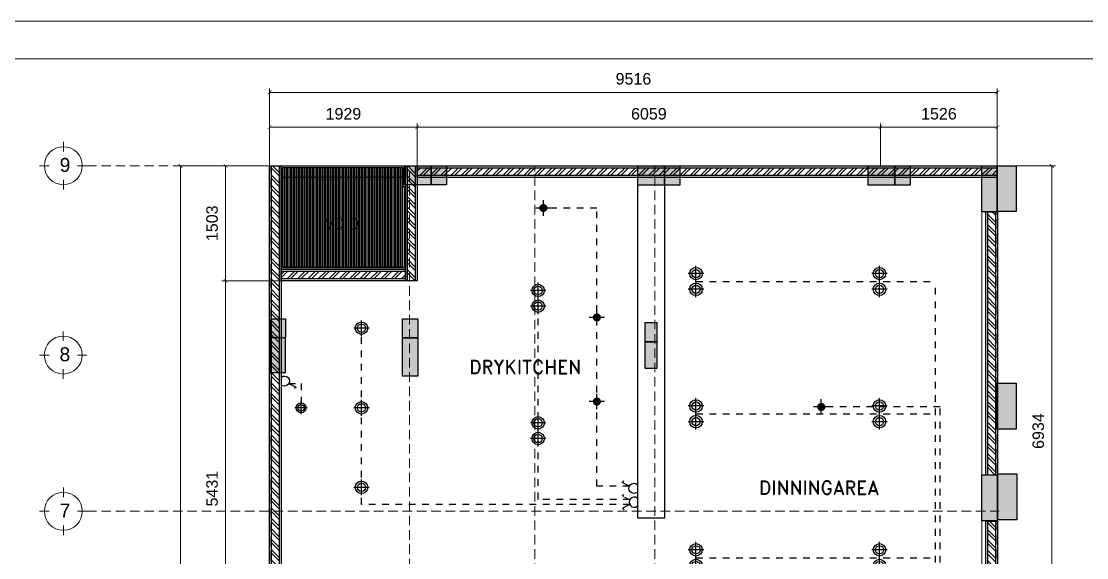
# Model space of a CAD drawing. Header units: millimetres. Extents: x 19632 to 183655, y 41319 to 69325.
# Drawn here: x 69370 to 83303, y 62316 to 69325 of the extents above; entities that cross this region are included whole.
import ezdxf
from ezdxf.enums import TextEntityAlignment as Align

# ---------------------------------------------------------------- set-up
doc = ezdxf.new("R2010")
doc.units = ezdxf.units.MM
doc.header["$MEASUREMENT"] = 0
for name, pattern in [('DASHED2', [0.375, 0.25, -0.125]), ('FHIDDEN', [0.25, 0.125, -0.125]), ('HIDDEN2', [0.1875, 0.125, -0.0625])]:
    doc.linetypes.add(name, pattern=pattern)
for name, color, linetype, lineweight in [('09-Arsiran', 8, 'Continuous', 5), ('8', 8, 'Continuous', 5), ('AS', 8, 'HIDDEN2', 5), ('DINDING', 1, 'Continuous', 20), ('HATCH', 8, 'Continuous', 5), ('Kabel', 2, 'DASHED2', 20), ('LEGEND', 1, 'DASHED2', 50), ('lights', 30, 'DASHED2', 20), ('XR-KOP A3_MOZART$0$KOP-A1$0$A-GRSKOP', 1, 'Continuous', 5)]:
    doc.layers.add(name, color=color, linetype=linetype, lineweight=lineweight)
for name, color, linetype in [('JALUR LAMPU', 5, 'FHIDDEN'), ('lights (bulb)', 32, 'Continuous'), ('LISTRIK', 2, 'Continuous'), ('tampak', 7, 'Continuous'), ('WALL', 255, 'Continuous')]:
    doc.layers.add(name, color=color, linetype=linetype)
doc.styles.add('HAND', font='ROMAND.SHX', dxfattribs={"width": 0.8, "height": 250})
doc.styles.get("Standard").update_dxf_attribs({"font": 'arial.ttf'})
doc.dimstyles.new('DIM100', dxfattribs={"dimscale": 0, "dimtxt": 150, "dimasz": 50, "dimexe": 50, "dimexo": 0, "dimgap": 100, "dimtad": 1, "dimtoh": 1, "dimdec": 0, "dimdsep": 46, "dimtxsty": 'Standard', "dimblk": 'ARCHTICK', "dimcen": 1, "dimclrd": 1, "dimclre": 1, "dimadec": 0, "dimazin": 0, "dimtfac": 250, "dimtdec": 0, "dimtix": 1, "dimtmove": 0, "dimatfit": 3, "dimldrblk": 'DOT', "dimfxl": 150, "dimtolj": 1, "dimtzin": 0, "dimlwd": 5, "dimlwe": 5, "dimarcsym": 0})

# ---------------------------------------------------------------- blocks, each defined once
blk = doc.blocks.new('*U10')
at = {"layer": 'HATCH'}
h = blk.add_hatch(dxfattribs=at)
h.set_pattern_fill('ANSI32', color=0, scale=10)
h.set_pattern_definition([(45, (-9084.87, -10567.46), (-67.3519, 67.3519), []), (45, (-9039.97, -10567.46), (-67.3519, 67.3519), [])])
h.paths.add_polyline_path([(-3382, 50), (-3382, -50), (9555, -50), (9555, 50)])
at = {"layer": 'WALL', "color": 0}
for points in [[(-3382, 75), (9555, 75), (9555, -75), (-3382, -75)], [(-3382, 50), (9555, 50), (9555, -50), (-3382, -50)]]:
    blk.add_lwpolyline(points, close=True, dxfattribs=at)
blk = doc.blocks.new('*U19')
at = {"layer": 'HATCH'}
h = blk.add_hatch(dxfattribs=at)
h.set_pattern_fill('ANSI32', color=0, scale=10)
h.set_pattern_definition([(45, (-20533.52, -10567.46), (-67.3519, 67.3519), []), (45, (-20488.62, -10567.46), (-67.3519, 67.3519), [])])
h.paths.add_polyline_path([(-3382, 50), (-3382, -50), (-1894, -50), (-1894, 50)])
at = {"layer": 'WALL', "color": 0}
for points in [[(-3382, 75), (-1894, 75), (-1894, -75), (-3382, -75)], [(-3382, 50), (-1894, 50), (-1894, -50), (-3382, -50)]]:
    blk.add_lwpolyline(points, close=True, dxfattribs=at)
blk = doc.blocks.new('*U55')
at = {"layer": 'HATCH'}
h = blk.add_hatch(dxfattribs=at)
h.set_pattern_fill('ANSI32', color=0, scale=10)
h.set_pattern_definition([(45, (-3802.09, -10567.46), (-67.3519, 67.3519), []), (45, (-3757.19, -10567.46), (-67.3519, 67.3519), [])])
h.paths.add_polyline_path([(1971, 50), (1971, -50), (9484, -50), (9484, 50)])
at = {"layer": 'WALL', "color": 0}
for points in [[(1971, 75), (9484, 75), (9484, -75), (1971, -75)], [(1971, 50), (9484, 50), (9484, -50), (1971, -50)]]:
    blk.add_lwpolyline(points, close=True, dxfattribs=at)
blk = doc.blocks.new('*U9')
at = {"layer": 'HATCH'}
h = blk.add_hatch(dxfattribs=at)
h.set_pattern_fill('ANSI32', color=0, scale=10)
h.set_pattern_definition([(45, (2099.27, -10567.46), (-67.3519, 67.3519), []), (45, (2144.17, -10567.46), (-67.3519, 67.3519), [])])
h.paths.add_polyline_path([(9484, -50), (9484, 50), (7873, 50), (7873, -50)])
at = {"layer": 'WALL', "color": 0}
for points in [[(7873, 75), (9484, 75), (9484, -75), (7873, -75)], [(7873, 50), (9484, 50), (9484, -50), (7873, -50)]]:
    blk.add_lwpolyline(points, close=True, dxfattribs=at)
blk = doc.blocks.new('_ArchTick')
at = {"color": 0, "linetype": 'ByBlock', "const_width": 0.15}
blk.add_lwpolyline([(-0.5, -0.5), (0.5, 0.5)], dxfattribs=at)
blk = doc.blocks.new('*D253')
at = {"color": 1, "lineweight": 5, "transparency": 16777216}
for p, q in [((72769, 65934), (71992, 65934)), ((72042, 60503), (72042, 65934)), ((72617, 60503), (71992, 60503))]:
    blk.add_line(p, q, dxfattribs=at)
at = {"layer": 'Defpoints', "color": 0, "transparency": 16777216}
for p in [(72042, 65934), (72769, 65934), (72617, 60503)]:
    blk.add_point(p, dxfattribs=at)
at = {"color": 1, "lineweight": 5, "transparency": 16777216, "xscale": 50, "yscale": 50, "zscale": 50}
for p, rotation in [((72042, 65934), 90), ((72042, 60503), 270)]:
    blk.add_blockref('_ArchTick', p, dxfattribs=dict(at, rotation=rotation))
at = {"color": 0, "transparency": 16777216, "insert": (71865, 63218), "char_height": 150, "attachment_point": 5, "rotation": 90}
blk.add_mtext('\\A1;5431', dxfattribs=at)
blk = doc.blocks.new('_DOT')
at = {"color": 0, "linetype": 'ByBlock'}
blk.add_line((-0.5, 0), (-1, 0), dxfattribs=at)
at = {"color": 0, "linetype": 'ByBlock', "const_width": 0.5}
blk.add_lwpolyline([(-0.25, 0, 1), (0.25, 0, 1)], format="xyb", close=True, dxfattribs=at)
blk = doc.blocks.new('*D254')
at = {"color": 1, "lineweight": 5, "transparency": 16777216}
for p, q in [((72769, 67437), (71992, 67437)), ((72042, 65934), (72042, 67437)), ((72769, 65934), (71992, 65934))]:
    blk.add_line(p, q, dxfattribs=at)
at = {"layer": 'Defpoints', "color": 0, "transparency": 16777216}
for p in [(72042, 67437), (72769, 67437), (72769, 65934)]:
    blk.add_point(p, dxfattribs=at)
at = {"color": 1, "lineweight": 5, "transparency": 16777216, "xscale": 50, "yscale": 50, "zscale": 50}
for p, rotation in [((72042, 67437), 90), ((72042, 65934), 270)]:
    blk.add_blockref('_ArchTick', p, dxfattribs=dict(at, rotation=rotation))
at = {"color": 0, "transparency": 16777216, "insert": (71865, 66686), "char_height": 150, "attachment_point": 5, "rotation": 90}
blk.add_mtext('\\A1;1503', dxfattribs=at)
blk = doc.blocks.new('*D204')
at = {"color": 1, "lineweight": 5, "transparency": 16777216}
for p, q in [((72617, 67437), (71402, 67437)), ((71452, 67437), (71452, 54223)), ((72617, 54223), (71402, 54223))]:
    blk.add_line(p, q, dxfattribs=at)
at = {"layer": 'Defpoints', "color": 0, "transparency": 16777216}
for p in [(72617, 67437), (71452, 54223), (72617, 54223)]:
    blk.add_point(p, dxfattribs=at)
at = {"color": 1, "lineweight": 5, "transparency": 16777216, "xscale": 50, "yscale": 50, "zscale": 50}
for p, rotation in [((71452, 67437), 90), ((71452, 54223), 270)]:
    blk.add_blockref('_ArchTick', p, dxfattribs=dict(at, rotation=rotation))
at = {"color": 0, "transparency": 16777216, "insert": (71275, 60830), "char_height": 150, "attachment_point": 5, "rotation": 90}
blk.add_mtext('\\A1;13214', dxfattribs=at)
blk = doc.blocks.new('*D205')
at = {"color": 1, "lineweight": 5, "transparency": 16777216}
for p, q in [((72617, 67439), (72617, 67990)), ((72617, 67940), (74546, 67940)), ((74546, 67439), (74546, 67990))]:
    blk.add_line(p, q, dxfattribs=at)
at = {"layer": 'Defpoints', "color": 0, "transparency": 16777216}
for p in [(74546, 67940), (72617, 67439), (74546, 67439)]:
    blk.add_point(p, dxfattribs=at)
at = {"color": 1, "lineweight": 5, "transparency": 16777216, "xscale": 50, "yscale": 50, "zscale": 50, "rotation": 180}
blk.add_blockref('_ArchTick', (72617, 67940), dxfattribs=at)
at = {"color": 1, "lineweight": 5, "transparency": 16777216, "xscale": 50, "yscale": 50, "zscale": 50}
blk.add_blockref('_ArchTick', (74546, 67940), dxfattribs=at)
at = {"color": 0, "transparency": 16777216, "insert": (73582, 68116), "char_height": 150, "attachment_point": 5}
blk.add_mtext('\\A1;1929', dxfattribs=at)
blk = doc.blocks.new('*D206')
at = {"color": 1, "lineweight": 5, "transparency": 16777216}
for p, q in [((80607, 67439), (80607, 67990)), ((80607, 67940), (82133, 67940)), ((82133, 67439), (82133, 67990))]:
    blk.add_line(p, q, dxfattribs=at)
at = {"layer": 'Defpoints', "color": 0, "transparency": 16777216}
for p in [(82133, 67940), (80607, 67439), (82133, 67439)]:
    blk.add_point(p, dxfattribs=at)
at = {"color": 1, "lineweight": 5, "transparency": 16777216, "xscale": 50, "yscale": 50, "zscale": 50, "rotation": 180}
blk.add_blockref('_ArchTick', (80607, 67940), dxfattribs=at)
at = {"color": 1, "lineweight": 5, "transparency": 16777216, "xscale": 50, "yscale": 50, "zscale": 50}
blk.add_blockref('_ArchTick', (82133, 67940), dxfattribs=at)
at = {"color": 0, "transparency": 16777216, "insert": (81370, 68116), "char_height": 150, "attachment_point": 5}
blk.add_mtext('\\A1;1526', dxfattribs=at)
blk = doc.blocks.new('*D207')
at = {"color": 1, "lineweight": 5, "transparency": 16777216}
for p, q in [((72617, 67437), (72617, 68447)), ((82133, 67439), (82133, 68447)), ((72617, 68397), (82133, 68397))]:
    blk.add_line(p, q, dxfattribs=at)
at = {"layer": 'Defpoints', "color": 0, "transparency": 16777216}
for p in [(82133, 68397), (72617, 67437), (82133, 67439)]:
    blk.add_point(p, dxfattribs=at)
at = {"color": 1, "lineweight": 5, "transparency": 16777216, "xscale": 50, "yscale": 50, "zscale": 50, "rotation": 180}
blk.add_blockref('_ArchTick', (72617, 68397), dxfattribs=at)
at = {"color": 1, "lineweight": 5, "transparency": 16777216, "xscale": 50, "yscale": 50, "zscale": 50}
blk.add_blockref('_ArchTick', (82133, 68397), dxfattribs=at)
at = {"color": 0, "transparency": 16777216, "insert": (77375, 68573), "char_height": 150, "attachment_point": 5}
blk.add_mtext('\\A1;9516', dxfattribs=at)
blk = doc.blocks.new('*D208')
at = {"color": 1, "lineweight": 5, "transparency": 16777216}
for p, q in [((82300, 67437), (82896, 67437)), ((82846, 67437), (82846, 60503)), ((82133, 60503), (82896, 60503))]:
    blk.add_line(p, q, dxfattribs=at)
at = {"layer": 'Defpoints', "color": 0, "transparency": 16777216}
for p in [(82300, 67437), (82133, 60503), (82846, 60503)]:
    blk.add_point(p, dxfattribs=at)
at = {"color": 1, "lineweight": 5, "transparency": 16777216, "xscale": 50, "yscale": 50, "zscale": 50}
for p, rotation in [((82846, 67437), 90), ((82846, 60503), 270)]:
    blk.add_blockref('_ArchTick', p, dxfattribs=dict(at, rotation=rotation))
at = {"color": 0, "transparency": 16777216, "insert": (82670, 63970), "char_height": 150, "attachment_point": 5, "rotation": 90}
blk.add_mtext('\\A1;6934', dxfattribs=at)
blk = doc.blocks.new('*D209')
at = {"color": 1, "lineweight": 5, "transparency": 16777216}
for p, q in [((74547, 67439), (74547, 67990)), ((74547, 67940), (80607, 67940)), ((80607, 67437), (80607, 67990))]:
    blk.add_line(p, q, dxfattribs=at)
at = {"layer": 'Defpoints', "color": 0, "transparency": 16777216}
for p in [(80607, 67940), (74547, 67439), (80607, 67437)]:
    blk.add_point(p, dxfattribs=at)
at = {"color": 1, "lineweight": 5, "transparency": 16777216, "xscale": 50, "yscale": 50, "zscale": 50, "rotation": 180}
blk.add_blockref('_ArchTick', (74547, 67940), dxfattribs=at)
at = {"color": 1, "lineweight": 5, "transparency": 16777216, "xscale": 50, "yscale": 50, "zscale": 50}
blk.add_blockref('_ArchTick', (80607, 67940), dxfattribs=at)
at = {"color": 0, "transparency": 16777216, "insert": (77577, 68116), "char_height": 150, "attachment_point": 5}
blk.add_mtext('\\A1;6059', dxfattribs=at)
blk = doc.blocks.new('*U31')
at = {"layer": 'HATCH'}
h = blk.add_hatch(dxfattribs=at)
h.set_pattern_fill('ANSI32', color=0, scale=10)
h.set_pattern_definition([(45, (-11076.96, -10567.46), (-67.3519, 67.3519), []), (45, (-11032.06, -10567.46), (-67.3519, 67.3519), [])])
h.paths.add_polyline_path([(1214, 50), (1214, -50), (2966, -50), (2966, 50)])
at = {"layer": 'WALL', "color": 0}
for points in [[(1214, 75), (2966, 75), (2966, -75), (1214, -75)], [(1214, 50), (2966, 50), (2966, -50), (1214, -50)]]:
    blk.add_lwpolyline(points, close=True, dxfattribs=at)
blk = doc.blocks.new('*U58')
at = {"layer": 'HATCH'}
h = blk.add_hatch(dxfattribs=at)
h.set_pattern_fill('ANSI32', color=0, scale=10)
h.set_pattern_definition([(45, (-12733.76, -10567.46), (-67.3519, 67.3519), []), (45, (-12688.86, -10567.46), (-67.3519, 67.3519), [])])
h.paths.add_polyline_path([(-442, 50), (-442, -50), (2966, -50), (2966, 50)])
at = {"layer": 'WALL', "color": 0}
for points in [[(-442, 75), (2966, 75), (2966, -75), (-442, -75)], [(-442, 50), (2966, 50), (2966, -50), (-442, -50)]]:
    blk.add_lwpolyline(points, close=True, dxfattribs=at)
blk = doc.blocks.new('DSS54322')
at = {"layer": 'tampak', "transparency": 33554687}
h = blk.add_hatch(color=256, dxfattribs=at)
h.dxf.hatch_style = 1
h.paths.add_polyline_path([(29612, 20569), (29612, 20119), (29812, 20119), (29812, 20569)])
h.paths.add_polyline_path([(31365, 22819), (31715, 22819), (31715, 22569), (31365, 22569)])
h.paths.add_polyline_path([(34416, 22817), (34766, 22817), (34766, 22567), (34416, 22567)])
h.paths.add_polyline_path([(37428, 22817), (37778, 22817), (37778, 22567), (37428, 22567)])
h.paths.add_polyline_path([(38918, 22820), (39118, 22820), (39118, 22219), (38918, 22219)])
h.paths.add_polyline_path([(34665, 20519), (34665, 20169), (34515, 20169), (34515, 20519)])
h.paths.add_polyline_path([(38918, 18779), (39118, 18779), (39118, 18177), (38918, 18177)])
h.paths.add_polyline_path([(38918, 16410), (39118, 16410), (39118, 15809), (38918, 15809)])
h.paths.add_polyline_path([(37526, 15959), (37676, 15959), (37676, 15459), (37526, 15459)])
h.paths.add_polyline_path([(35125, 15959), (34575, 15959), (34575, 15809), (35125, 15809)])
h.paths.add_polyline_path([(29613, 16158), (29613, 15608), (29763, 15608), (29763, 16158)])
h.paths.add_polyline_path([(29613, 13879), (29613, 13329), (29763, 13329), (29763, 13879)])
h.paths.add_polyline_path([(34576, 13879), (34576, 13329), (34726, 13329), (34726, 13879)])
h.paths.add_polyline_path([(37526, 13804), (37526, 13504), (37676, 13504), (37676, 13804)])
h.paths.add_polyline_path([(37526, 10316), (37526, 9716), (37676, 9716), (37676, 10316)])
h.paths.add_polyline_path([(34576, 10316), (34576, 9716), (34726, 9716), (34726, 10316)])
h.paths.add_polyline_path([(29613, 10316), (29613, 9716), (29763, 9716), (29763, 10316)])
h = blk.add_hatch(color=5, dxfattribs=at)
h.dxf.hatch_style = 1
h.paths.add_polyline_path([(31715, 22819), (31915, 22819), (31915, 22569), (31715, 22569)])
h.paths.add_polyline_path([(29612, 20569), (29612, 20819), (29812, 20819), (29812, 20569)])
h.paths.add_polyline_path([(31339, 20819), (31539, 20819), (31539, 20569), (31339, 20569)])
h.paths.add_polyline_path([(34766, 22817), (34966, 22817), (34966, 22567), (34766, 22567)])
h.paths.add_polyline_path([(37778, 22817), (37978, 22817), (37978, 22567), (37778, 22567)])
h.paths.add_polyline_path([(39117, 22820), (39367, 22820), (39367, 22220), (39117, 22220)])
h.paths.add_polyline_path([(39117, 19977), (39367, 19977), (39367, 19377), (39117, 19377)])
h.paths.add_polyline_path([(39126, 18794), (39376, 18794), (39376, 18194), (39126, 18194)])
h.paths.add_polyline_path([(39117, 16409), (39367, 16409), (39367, 15809), (39117, 15809)])
h.paths.add_polyline_path([(34515, 20519), (34515, 20769), (34665, 20769), (34665, 20519)])
h.paths.add_polyline_path([(34325, 15960), (34575, 15960), (34575, 15809), (34325, 15809)])
h.paths.add_polyline_path([(29612, 16158), (29612, 16408), (29763, 16408), (29763, 16158)])
h.paths.add_polyline_path([(29612, 13879), (29612, 14129), (29763, 14129), (29763, 13879)])
h.paths.add_polyline_path([(37526, 13804), (37526, 14054), (37678, 14054), (37678, 13804)])
h.paths.add_polyline_path([(29612, 10316), (29612, 10566), (29763, 10566), (29763, 10316)])
h.paths.add_polyline_path([(34576, 10316), (34576, 10566), (34728, 10566), (34728, 10316)])
h.paths.add_polyline_path([(37526, 10316), (37526, 10566), (37678, 10566), (37678, 10316)])
h = blk.add_hatch(color=256, dxfattribs=at)
h.dxf.hatch_style = 1
h.paths.add_polyline_path([(31339, 20569), (31539, 20569), (31539, 20069), (31339, 20069)])
for points in [[(31365, 22819), (31715, 22819), (31715, 22569), (31365, 22569), (31365, 22819)], [(34416, 22817), (34766, 22817), (34766, 22567), (34416, 22567), (34416, 22817)], [(37428, 22817), (37778, 22817), (37778, 22567), (37428, 22567), (37428, 22817)], [(38918, 22820), (39118, 22820), (39118, 22219), (38918, 22219), (38918, 22820)], [(29612, 20569), (29612, 20819), (29812, 20819), (29812, 20569), (29612, 20569)], [(34515, 20519), (34515, 20769), (34665, 20769), (34665, 20519), (34515, 20519)], [(29612, 20569), (29612, 20119), (29812, 20119), (29812, 20569), (29612, 20569)], [(34665, 20519), (34665, 20169), (34515, 20169), (34515, 20519), (34665, 20519)], [(38918, 18779), (39118, 18779), (39118, 18177), (38918, 18177), (38918, 18779)]]:
    blk.add_lwpolyline(points)
for points in [[(31715, 22819), (31915, 22819), (31915, 22569), (31715, 22569)], [(34766, 22817), (34966, 22817), (34966, 22567), (34766, 22567)], [(37778, 22817), (37978, 22817), (37978, 22567), (37778, 22567)], [(39117, 22820), (39367, 22820), (39367, 22220), (39117, 22220)], [(31339, 20819), (31539, 20819), (31539, 20569), (31339, 20569)], [(31339, 20569), (31539, 20569), (31539, 20069), (31339, 20069)], [(39117, 19977), (39367, 19977), (39367, 19377), (39117, 19377)], [(39126, 18794), (39376, 18794), (39376, 18194), (39126, 18194)]]:
    blk.add_lwpolyline(points, close=True)
blk = doc.blocks.new('mkmkkbgg')
for points in [[(284863, 66737), (286474, 66737), (286474, 66487), (286490, 66487), (286490, 65386), (284863, 65386), (284863, 66737)], [(284903, 66717), (284903, 65406)], [(284923, 66717), (284923, 65406)], [(284943, 66717), (284943, 65406)], [(284963, 66717), (284963, 65406)], [(284983, 66717), (284983, 65406)], [(285003, 66717), (285003, 65406)], [(285023, 66717), (285023, 65406)], [(285043, 66717), (285043, 65406)], [(285063, 66717), (285063, 65406)], [(285083, 66717), (285083, 65406)], [(285103, 66717), (285103, 65406)], [(285123, 66717), (285123, 65406)], [(285143, 66717), (285143, 65406)], [(285163, 66717), (285163, 65406)], [(285183, 66717), (285183, 65406)], [(285203, 66717), (285203, 65406)], [(285223, 66717), (285223, 65406)], [(285243, 66717), (285243, 65406)], [(285263, 66717), (285263, 65406)], [(285283, 66717), (285283, 65406)], [(285303, 66717), (285303, 65406)], [(285323, 66717), (285323, 65406)], [(285343, 66717), (285343, 65406)], [(285363, 66717), (285363, 65406)], [(285383, 66717), (285383, 65406)], [(285403, 66717), (285403, 65406)], [(285423, 66717), (285423, 65406)], [(285443, 66717), (285443, 65406)], [(285463, 66717), (285463, 65406)], [(285483, 66717), (285483, 65406)], [(285503, 66717), (285503, 65406)], [(285523, 66717), (285523, 65406)], [(285543, 66717), (285543, 65406)], [(285563, 66717), (285563, 65406)], [(285583, 66717), (285583, 65406)], [(285603, 66717), (285603, 65406)], [(285623, 66717), (285623, 65406)], [(285643, 66717), (285643, 65406)], [(285663, 66717), (285663, 65406)], [(285683, 66717), (285683, 65406)], [(285703, 66717), (285703, 65406)], [(285723, 66717), (285723, 65406)], [(285743, 66717), (285743, 65406)], [(285763, 66717), (285763, 65406)], [(285783, 66717), (285783, 65406)], [(285803, 66717), (285803, 65406)], [(285823, 66717), (285823, 65406)], [(285843, 66717), (285843, 65406)], [(285863, 66717), (285863, 65406)], [(285883, 66717), (285883, 65406)], [(285903, 66717), (285903, 65406)], [(285923, 66717), (285923, 65406)], [(285943, 66717), (285943, 65406)], [(285963, 66717), (285963, 65406)], [(285983, 66717), (285983, 65406)], [(286003, 66717), (286003, 65406)], [(286023, 66717), (286023, 65406)], [(286043, 66717), (286043, 65406)], [(286063, 66717), (286063, 65406)], [(286083, 66717), (286083, 65406)], [(286103, 66717), (286103, 65406)], [(286123, 66717), (286123, 65406)], [(286143, 66717), (286143, 65406)], [(286163, 66717), (286163, 65406)], [(286183, 66717), (286183, 65406)], [(286203, 66717), (286203, 65406)], [(286223, 66717), (286223, 65406)], [(286243, 66717), (286243, 65406)], [(286263, 66717), (286263, 65406)], [(286283, 66717), (286283, 65406)], [(286303, 66717), (286303, 65406)], [(286323, 66717), (286323, 65406)], [(286343, 66717), (286343, 65406)], [(286363, 66717), (286363, 65406)], [(286383, 66717), (286383, 65406)], [(286403, 66717), (286403, 65406)], [(286423, 66717), (286423, 65406)], [(286443, 66717), (286443, 65406)]]:
    blk.add_lwpolyline(points)
blk.add_lwpolyline([(284883, 66717), (286454, 66717), (286454, 66467), (286470, 66467), (286470, 65406), (284883, 65406)], close=True)
blk = doc.blocks.new('hsdh')
at = {"layer": 'XR-KOP A3_MOZART$0$KOP-A1$0$A-GRSKOP', "color": 0, "linetype": 'Continuous', "lineweight": 5}
blk.add_lwpolyline([(145480, 82601), (107945, 82601), (107945, 56197), (145480, 56197)], close=True, dxfattribs=at)
at = {"layer": 'XR-KOP A3_MOZART$0$KOP-A1$0$A-GRSKOP', "color": 5, "linetype": 'Continuous', "lineweight": 5}
blk.add_lwpolyline([(145017, 82138), (108409, 82138), (108409, 56660), (145017, 56660)], close=True, dxfattribs=at)
blk = doc.blocks.new('LMP DL - P')
at = {"color": 0}
for p, q in [((-114, 0), (114, 0)), ((0, -113), (0, 113))]:
    blk.add_line(p, q, dxfattribs=at)
for radius in [90, 60]:
    blk.add_circle((0, 0), radius, dxfattribs=at)
blk = doc.blocks.new('LAMPU FURNITURE')
at = {"layer": 'lights (bulb)', "ltscale": 0.5, "transparency": 33554687}
h = blk.add_hatch(color=183, dxfattribs=at)
edge = h.paths.add_edge_path()
edge.add_arc((0, 0), 58.9, 180, 540)
at = {"layer": 'lights (bulb)', "color": 183, "ltscale": 0.5, "transparency": 33554687}
for p, q in [((110, 0), (-110, 0)), ((0, -110), (0, 110))]:
    blk.add_line(p, q, dxfattribs=at)
blk = doc.blocks.new('DSDS')
at = {"layer": 'Kabel'}
blk.add_line((686953, 140753), (687001, 140848), dxfattribs=at)
at = {"layer": 'LISTRIK', "ltscale": 0.05}
for p, q in [((686845, 140848), (686824, 140829)), ((686893, 140753), (686845, 140848)), ((687001, 140848), (687022, 140829))]:
    blk.add_line(p, q, dxfattribs=at)
blk.add_arc((686923, 140694), 66.6, 322.8316, 217.1685, dxfattribs=at)
blk = doc.blocks.new('DSDSDS44')
at = {"layer": 'LISTRIK', "ltscale": 0.05}
for p, q in [((690519, 135376), (690567, 135281)), ((690567, 135281), (690588, 135300))]:
    blk.add_line(p, q, dxfattribs=at)
blk.add_arc((690489, 135435), 66.6, 142.8315, 37.1684, dxfattribs=at)

msp = doc.modelspace()

# ---------------------------------------------------------------- linework, layer by layer
msp.add_lwpolyline([(72768.8, 67437.1), (74395.9, 67437.1), (74395.9, 67285.6), (72768.8, 67285.6), (72768.8, 67437.1)])
msp.add_lwpolyline([(77786.1, 67185.6), (77426.1, 67185.6), (77426.1, 62835.6), (77786.1, 62835.6)], close=True)
at = {"layer": '09-Arsiran'}
for p, q in [((69919.9, 67748.6), (69919.9, 67624.6)), ((69609.9, 67438.5), (69733.9, 67438.5)), ((70105.9, 67438.5), (70229.9, 67438.5)), ((69919.9, 67252.5), (69919.9, 67128.5)), ((69918.4, 65273.6), (69918.4, 65149.6)), ((69608.4, 64963.5), (69732.4, 64963.5)), ((70104.5, 64963.5), (70228.5, 64963.5)), ((69918.4, 64777.5), (69918.4, 64653.5)), ((69919.9, 63232.1), (69919.9, 63108.1)), ((69609.9, 62922.1), (69733.9, 62922.1)), ((70105.9, 62922.1), (70229.9, 62922.1)), ((69919.9, 62736.1), (69919.9, 62612))]:
    msp.add_line(p, q, dxfattribs=at)
for centre in [(69919.9, 67438.5), (69918.4, 64963.5), (69919.9, 62922.1)]:
    msp.add_circle(centre, 248, dxfattribs=at)
at = {"layer": 'AS', "ltscale": 1000}
for p, q in [((70229.9, 67438.5), (82158.4, 67438.5)), ((72618.8, 46901), (72618.8, 67438.5)), ((74444.5, 46801), (74444.5, 67438.5)), ((76083.8, 46926), (76083.8, 67438.5)), ((77656.7, 46926), (77656.7, 67438.5)), ((82133.2, 46926), (82133.2, 67438.5)), ((70229.9, 62922.1), (82158.4, 62922.1))]:
    msp.add_line(p, q, dxfattribs=at)
at = {"layer": 'JALUR LAMPU', "ltscale": 700}
for points in [[(77324.4, 63251.1), (76897.3, 63251.1), (76897.3, 66885.6), (76197.3, 66885.6)], [(78193.2, 65925.6), (81327.1, 65925.6)], [(81327.1, 60678.2), (81327.1, 65925.6)], [(77329.7, 63077.8), (76128.8, 63077.8), (76128.8, 65808.3)], [(77326.4, 63011.9), (73818.8, 63011.9), (73818.8, 65314.2)], [(72868.4, 64593.3), (73028.8, 64593.3), (73028.8, 64274.2)], [(81387.2, 60678.2), (81387.2, 64285.6), (79831.4, 64285.6)], [(78193.2, 64195.6), (81327.1, 64195.6)], [(78193.2, 62315.6), (81327.1, 62315.6)]]:
    msp.add_lwpolyline(points, dxfattribs=at)
at = {"layer": 'lights'}
msp.add_lwpolyline([(81933.2, 67285.6), (81933.2, 60578.5)], dxfattribs=at)

# ---------------------------------------------------------------- block references
for name, p in [('DSS54322', (43015, 44618.3)), ('mkmkkbgg', (-212094.3, 699.9))]:
    msp.add_blockref(name, p)
at = {"xscale": 1.009725849341427, "yscale": 1.009725849341427, "zscale": 1.009725849341427}
for name, p, rotation in [('*U10', (72693, 64021.8), 270), ('*U19', (74471.6, 64021.8), 270), ('*U55', (84123.5, 67361.3), 180), ('*U58', (82058.9, 66388.9), 270), ('*U9', (82344.9, 66009.9), 180), ('*U31', (82058.9, 64020.3), 270)]:
    msp.add_blockref(name, p, dxfattribs=dict(at, rotation=rotation))
at = {"layer": '8', "transparency": 33554687, "xscale": 0.9146855801794394, "yscale": 0.9146855801794394, "zscale": 0.9146855801794394}
for p in [(76197.3, 66885.6), (76897.3, 65455.6), (76897.3, 64355.6), (79831.4, 64285.6)]:
    msp.add_blockref('LAMPU FURNITURE', p, dxfattribs=at)
at = {"layer": 'DINDING', "xscale": -1}
for p, rotation in [((208244.4, 755112.5), 90), ((-58051.5, -627268), 270)]:
    msp.add_blockref('DSDSDS44', p, dxfattribs=dict(at, rotation=rotation))
at = {"layer": 'JALUR LAMPU', "rotation": 90}
msp.add_blockref('DSDS', (218079.6, -623881.2), dxfattribs=at)
at = {"layer": 'LEGEND', "xscale": 1.060683167240732, "yscale": 1.060683167240732, "zscale": 1.060683167240732}
msp.add_blockref('hsdh', (-55051, -18288.1), dxfattribs=at)
at = {"layer": 'lights (bulb)', "transparency": 33554687, "rotation": 89.99999999999997}
for p, xscale, yscale, zscale in [((78193.2, 66028.3), 0.9028734449379653, 0.9028734449379653, 0.9028734449379653), ((80593.2, 66028.3), 0.9028734449379653, 0.9028734449379653, 0.9028734449379653), ((76128.8, 65808.3), 0.9028734449379653, 0.9028734449379653, 0.9028734449379653), ((78193.2, 65822.9), 0.9028734449379653, 0.9028734449379653, 0.9028734449379653), ((80593.2, 65822.9), 0.9028734449379653, 0.9028734449379653, 0.9028734449379653), ((76128.8, 65602.9), 0.9028734449379653, 0.9028734449379653, 0.9028734449379653), ((73818.8, 65314.2), 0.9028734449379653, 0.9028734449379653, 0.9028734449379653), ((73818.8, 64274.2), 0.9028734449379653, 0.9028734449379653, 0.9028734449379653), ((78193.2, 64298.3), 0.9028734449379653, 0.9028734449379653, 0.9028734449379653), ((80593.2, 64298.3), 0.9028734449379653, 0.9028734449379653, 0.9028734449379653), ((73028.8, 64274.2), 0.7141909429587092, 0.7141909429587092, 0.7141909429587092), ((76128.8, 64078.3), 0.9028734449379653, 0.9028734449379653, 0.9028734449379653), ((78193.2, 64092.9), 0.9028734449379653, 0.9028734449379653, 0.9028734449379653), ((80593.2, 64092.9), 0.9028734449379653, 0.9028734449379653, 0.9028734449379653), ((76128.8, 63872.9), 0.9028734449379653, 0.9028734449379653, 0.9028734449379653), ((73818.8, 63234.2), 0.9028734449379653, 0.9028734449379653, 0.9028734449379653), ((78193.2, 62418.3), 0.9028734449379653, 0.9028734449379653, 0.9028734449379653), ((80593.2, 62418.3), 0.9028734449379653, 0.9028734449379653, 0.9028734449379653), ((78193.2, 62212.9), 0.9028734449379653, 0.9028734449379653, 0.9028734449379653), ((80593.2, 62212.9), 0.9028734449379653, 0.9028734449379653, 0.9028734449379653)]:
    msp.add_blockref('LMP DL - P', p, dxfattribs=dict(at, xscale=xscale, yscale=yscale, zscale=zscale))

# ---------------------------------------------------------------- texts
at = {"color": 4, "style": 'HAND'}
for tag, height, p in [('VOID', 149.014, (73560, 66682.1)), ('DRYKITCHEN', 178.897, (75959.7, 64808.2)), ('DINNINGAREA', 178.897, (79802.6, 63229.9))]:
    msp.add_attdef(tag, text='%%UDENAH LANTAI DASAR', height=height, rotation=0, dxfattribs=at).set_placement(p, align=Align.MIDDLE)
at = {"layer": '09-Arsiran', "color": 2, "char_height": 181.6, "attachment_point": 1}
for s, width, insert in [('9', 181.624, (69870.6, 67539.9)), ('8', 181.624, (69869.1, 65064.9)), ('7', 43.207, (69870.6, 63023.4))]:
    msp.add_mtext_dynamic_manual_height_columns(s, width=width, gutter_width=908.1, heights=[0], dxfattribs=dict(at, insert=insert))

# ---------------------------------------------------------------- dimensions: what is measured, and where the dimension line sits
for base, p1, p2, override, picture, middle in [((82133.2, 68396.8), (72617.3, 67437.1), (82133.2, 67438.5), {"dimscale": 1}, '*D207', (77375.2, 68573.3)), ((74545.9, 67939.8), (72617.3, 67438.5), (74545.9, 67438.5), {"dimscale": 1}, '*D205', (73581.6, 68116.4)), ((80606.7, 67939.8), (74547.3, 67438.5), (80606.7, 67437.1), {"dimscale": 1}, '*D209', (77577, 68116.4)), ((82133.1522, 67939.7971), (80606.6934, 67438.5333), (82133.1522, 67438.5333), {"dimscale": 1, "dimtmove": 1}, '*D206', (81369.9228, 68116.3831))]:
    dim = msp.add_linear_dim(base=base, p1=p1, p2=p2, dimstyle='DIM100', override=override)
    dim.commit()
    dim.dimension.update_dxf_attribs({"geometry": picture, "text_midpoint": middle})
for base, p1, p2, override, picture, middle in [((71451.6, 54222.7), (72617.3, 67437.1), (72617.3, 54222.7), {"dimscale": 1}, '*D204', (71274.9, 60829.9)), ((72041.7, 67437.1), (72768.8, 65934.2), (72768.8, 67437.1), {"dimscale": 1, "dimtmove": 1}, '*D254', (71865, 66685.6)), ((82846.4, 60502.8), (82300.2, 67437.1), (82133.2, 60502.8), {"dimscale": 1}, '*D208', (82669.8, 63969.9)), ((72041.7, 65934.2), (72617.3, 60502.8), (72768.8, 65934.2), {"dimscale": 1, "dimtmove": 1}, '*D253', (71865, 63218.5))]:
    dim = msp.add_linear_dim(base=base, p1=p1, p2=p2, angle=90, dimstyle='DIM100', override=override)
    dim.commit()
    dim.dimension.update_dxf_attribs({"geometry": picture, "text_midpoint": middle})

doc.saveas('drawing.dxf')
